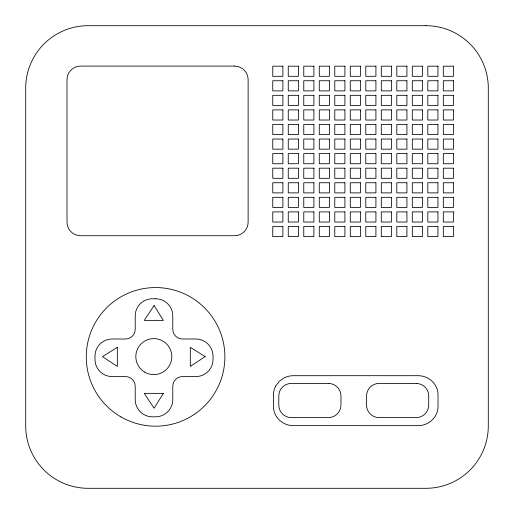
<?xml version="1.0" encoding="UTF-8"?>
<svg xmlns="http://www.w3.org/2000/svg" width="514" height="514" viewBox="0 0 514 514"><rect width="100%" height="100%" fill="white"/><g stroke="black" fill="none" stroke-linecap="round" stroke-linejoin="round"><path stroke-width="0.77" d="M275.69 386.072L274.861 387.826A18.588 18.588 0 0 0 273.454 394.9L273.461 406.439A18.588 18.588 0 0 0 274.861 413.507C276.648 417.837 280.066 421.409 284.248 423.504A20.573 20.573 0 0 0 293.41 425.643L418.075 425.65A20.573 20.573 0 0 0 427.237 423.504C431.413 421.409 434.838 417.837 436.624 413.507A18.588 18.588 0 0 0 438.024 406.439L438.024 394.9A18.588 18.588 0 0 0 436.624 387.826C434.838 383.502 431.413 379.923 427.237 377.835A20.573 20.573 0 0 0 418.075 375.689L293.41 375.689A20.573 20.573 0 0 0 284.248 377.829L279.301 381.311L275.69 386.072M163.349 393.364L154.078 408.232L144.28 393.364L163.349 393.364M154.078 305.522L144.28 320.389L163.349 320.389L154.078 305.522M205.17 356.613L190.302 366.411L190.302 347.342L205.17 356.613M117.327 347.342L102.459 356.613L117.327 366.411L117.327 347.342M425.92 25.7L88.08 25.7A62.38 62.38 0 0 0 25.7 88.08L25.7 425.92A62.38 62.38 0 0 0 88.08 488.3L425.92 488.3A62.38 62.38 0 0 0 488.3 425.92L488.3 88.08A62.38 62.38 0 0 0 425.92 25.7M234.512 66.094L80.614 66.094A13.608 13.608 0 0 0 67.006 79.702L67.006 222.112A13.608 13.608 0 0 0 80.614 235.72L234.512 235.72A13.608 13.608 0 0 0 248.121 222.112L248.121 79.702A13.608 13.608 0 0 0 234.512 66.094M282.886 66.177L272.761 66.177L272.761 76.31L282.886 76.31L282.886 66.177M298.396 66.177L288.264 66.177L288.264 76.31L298.396 76.31L298.396 66.177M313.9 66.177L303.768 66.177L303.768 76.31L313.9 76.31L313.9 66.177M329.403 66.177L319.278 66.177L319.278 76.31L329.403 76.31L329.403 66.177M344.907 66.177L334.781 66.177L334.781 76.31L344.907 76.31L344.907 66.177M360.417 66.177L350.285 66.177L350.285 76.31L360.417 76.31L360.417 66.177M375.92 66.177L365.788 66.177L365.788 76.31L375.92 76.31L375.92 66.177M391.424 66.177L381.298 66.177L381.298 76.31L391.424 76.31L391.424 66.177M406.927 66.177L396.802 66.177L396.802 76.31L406.927 76.31L406.927 66.177M422.437 66.177L412.305 66.177L412.305 76.31L422.437 76.31L422.437 66.177M437.941 66.177L427.809 66.177L427.809 76.31L437.941 76.31L437.941 66.177M453.444 66.177L443.319 66.177L443.319 76.31L453.444 76.31L453.444 66.177M282.886 80.749L272.761 80.749L272.761 90.882L282.886 90.882L282.886 80.749M298.396 80.749L288.264 80.749L288.264 90.882L298.396 90.882L298.396 80.749M313.9 80.749L303.768 80.749L303.768 90.882L313.9 90.882L313.9 80.749M329.403 80.749L319.278 80.749L319.278 90.882L329.403 90.882L329.403 80.749M344.907 80.749L334.781 80.749L334.781 90.882L344.907 90.882L344.907 80.749M360.417 80.749L350.285 80.749L350.285 90.882L360.417 90.882L360.417 80.749M375.92 80.749L365.788 80.749L365.788 90.882L375.92 90.882L375.92 80.749M391.424 80.749L381.298 80.749L381.298 90.882L391.424 90.882L391.424 80.749M406.927 80.749L396.802 80.749L396.802 90.882L406.927 90.882L406.927 80.749M422.437 80.749L412.305 80.749L412.305 90.882L422.437 90.882L422.437 80.749M437.941 80.749L427.809 80.749L427.809 90.882L437.941 90.882L437.941 80.749M453.444 80.749L443.319 80.749L443.319 90.882L453.444 90.882L453.444 80.749M282.886 95.321L272.761 95.321L272.761 105.454L282.886 105.454L282.886 95.321M298.396 95.321L288.264 95.321L288.264 105.454L298.396 105.454L298.396 95.321M313.9 95.321L303.768 95.321L303.768 105.454L313.9 105.454L313.9 95.321M329.403 95.321L319.278 95.321L319.278 105.454L329.403 105.454L329.403 95.321M344.907 95.321L334.781 95.321L334.781 105.454L344.907 105.454L344.907 95.321M360.417 95.321L350.285 95.321L350.285 105.454L360.417 105.454L360.417 95.321M375.92 95.321L365.788 95.321L365.788 105.454L375.92 105.454L375.92 95.321M391.424 95.321L381.298 95.321L381.298 105.454L391.424 105.454L391.424 95.321M406.927 95.321L396.802 95.321L396.802 105.454L406.927 105.454L406.927 95.321M422.437 95.321L412.305 95.321L412.305 105.454L422.437 105.454L422.437 95.321M437.941 95.321L427.809 95.321L427.809 105.454L437.941 105.454L437.941 95.321M453.444 95.321L443.319 95.321L443.319 105.454L453.444 105.454L453.444 95.321M282.886 109.893L272.761 109.893L272.761 120.025L282.886 120.025L282.886 109.893M298.396 109.893L288.264 109.893L288.264 120.025L298.396 120.025L298.396 109.893M313.9 109.893L303.768 109.893L303.768 120.025L313.9 120.025L313.9 109.893M329.403 109.893L319.278 109.893L319.278 120.025L329.403 120.025L329.403 109.893M344.907 109.893L334.781 109.893L334.781 120.025L344.907 120.025L344.907 109.893M360.417 109.893L350.285 109.893L350.285 120.025L360.417 120.025L360.417 109.893M375.92 109.893L365.788 109.893L365.788 120.025L375.92 120.025L375.92 109.893M391.424 109.893L381.298 109.893L381.298 120.025L391.424 120.025L391.424 109.893M406.927 109.893L396.802 109.893L396.802 120.025L406.927 120.025L406.927 109.893M422.437 109.893L412.305 109.893L412.305 120.025L422.437 120.025L422.437 109.893M437.941 109.893L427.809 109.893L427.809 120.025L437.941 120.025L437.941 109.893M453.444 109.893L443.319 109.893L443.319 120.025L453.444 120.025L453.444 109.893M282.886 124.465L272.761 124.465L272.761 134.597L282.886 134.597L282.886 124.465M298.396 124.465L288.264 124.465L288.264 134.597L298.396 134.597L298.396 124.465M313.9 124.465L303.768 124.465L303.768 134.597L313.9 134.597L313.9 124.465M329.403 124.465L319.278 124.465L319.278 134.597L329.403 134.597L329.403 124.465M344.907 124.465L334.781 124.465L334.781 134.597L344.907 134.597L344.907 124.465M360.417 124.465L350.285 124.465L350.285 134.597L360.417 134.597L360.417 124.465M375.92 124.465L365.788 124.465L365.788 134.597L375.92 134.597L375.92 124.465M391.424 124.465L381.298 124.465L381.298 134.597L391.424 134.597L391.424 124.465M406.927 124.465L396.802 124.465L396.802 134.597L406.927 134.597L406.927 124.465M422.437 124.465L412.305 124.465L412.305 134.597L422.437 134.597L422.437 124.465M437.941 124.465L427.809 124.465L427.809 134.597L437.941 134.597L437.941 124.465M453.444 124.465L443.319 124.465L443.319 134.597L453.444 134.597L453.444 124.465M282.886 139.037L272.761 139.037L272.761 149.169L282.886 149.169L282.886 139.037M298.396 139.037L288.264 139.037L288.264 149.169L298.396 149.169L298.396 139.037M313.9 139.037L303.768 139.037L303.768 149.169L313.9 149.169L313.9 139.037M329.403 139.037L319.278 139.037L319.278 149.169L329.403 149.169L329.403 139.037M344.907 139.037L334.781 139.037L334.781 149.169L344.907 149.169L344.907 139.037M360.417 139.037L350.285 139.037L350.285 149.169L360.417 149.169L360.417 139.037M375.92 139.037L365.788 139.037L365.788 149.169L375.92 149.169L375.92 139.037M391.424 139.037L381.298 139.037L381.298 149.169L391.424 149.169L391.424 139.037M406.927 139.037L396.802 139.037L396.802 149.169L406.927 149.169L406.927 139.037M422.437 139.037L412.305 139.037L412.305 149.169L422.437 149.169L422.437 139.037M437.941 139.037L427.809 139.037L427.809 149.169L437.941 149.169L437.941 139.037M453.444 139.037L443.319 139.037L443.319 149.169L453.444 149.169L453.444 139.037M282.886 153.609L272.761 153.609L272.761 163.741L282.886 163.741L282.886 153.609M298.396 153.609L288.264 153.609L288.264 163.741L298.396 163.741L298.396 153.609M313.9 153.609L303.768 153.609L303.768 163.741L313.9 163.741L313.9 153.609M329.403 153.609L319.278 153.609L319.278 163.741L329.403 163.741L329.403 153.609M344.907 153.609L334.781 153.609L334.781 163.741L344.907 163.741L344.907 153.609M360.417 153.609L350.285 153.609L350.285 163.741L360.417 163.741L360.417 153.609M375.92 153.609L365.788 153.609L365.788 163.741L375.92 163.741L375.92 153.609M391.424 153.609L381.298 153.609L381.298 163.741L391.424 163.741L391.424 153.609M406.927 153.609L396.802 153.609L396.802 163.741L406.927 163.741L406.927 153.609M422.437 153.609L412.305 153.609L412.305 163.741L422.437 163.741L422.437 153.609M437.941 153.609L427.809 153.609L427.809 163.741L437.941 163.741L437.941 153.609M453.444 153.609L443.319 153.609L443.319 163.741L453.444 163.741L453.444 153.609M282.886 168.181L272.761 168.181L272.761 178.313L282.886 178.313L282.886 168.181M298.396 168.181L288.264 168.181L288.264 178.313L298.396 178.313L298.396 168.181M313.9 168.181L303.768 168.181L303.768 178.313L313.9 178.313L313.9 168.181M329.403 168.181L319.278 168.181L319.278 178.313L329.403 178.313L329.403 168.181M344.907 168.181L334.781 168.181L334.781 178.313L344.907 178.313L344.907 168.181M360.417 168.181L350.285 168.181L350.285 178.313L360.417 178.313L360.417 168.181M375.92 168.181L365.788 168.181L365.788 178.313L375.92 178.313L375.92 168.181M391.424 168.181L381.298 168.181L381.298 178.313L391.424 178.313L391.424 168.181M406.927 168.181L396.802 168.181L396.802 178.313L406.927 178.313L406.927 168.181M422.437 168.181L412.305 168.181L412.305 178.313L422.437 178.313L422.437 168.181M437.941 168.181L427.809 168.181L427.809 178.313L437.941 178.313L437.941 168.181M453.444 168.181L443.319 168.181L443.319 178.313L453.444 178.313L453.444 168.181M282.886 182.753L272.761 182.753L272.761 192.885L282.886 192.885L282.886 182.753M298.396 182.753L288.264 182.753L288.264 192.885L298.396 192.885L298.396 182.753M313.9 182.753L303.768 182.753L303.768 192.885L313.9 192.885L313.9 182.753M329.403 182.753L319.278 182.753L319.278 192.885L329.403 192.885L329.403 182.753M344.907 182.753L334.781 182.753L334.781 192.885L344.907 192.885L344.907 182.753M360.417 182.753L350.285 182.753L350.285 192.885L360.417 192.885L360.417 182.753M375.92 182.753L365.788 182.753L365.788 192.885L375.92 192.885L375.92 182.753M391.424 182.753L381.298 182.753L381.298 192.885L391.424 192.885L391.424 182.753M406.927 182.753L396.802 182.753L396.802 192.885L406.927 192.885L406.927 182.753M422.437 182.753L412.305 182.753L412.305 192.885L422.437 192.885L422.437 182.753M437.941 182.753L427.809 182.753L427.809 192.885L437.941 192.885L437.941 182.753M453.444 182.753L443.319 182.753L443.319 192.885L453.444 192.885L453.444 182.753M282.886 197.325L272.761 197.325L272.761 207.457L282.886 207.457L282.886 197.325M298.396 197.325L288.264 197.325L288.264 207.457L298.396 207.457L298.396 197.325M313.9 197.325L303.768 197.325L303.768 207.457L313.9 207.457L313.9 197.325M329.403 197.325L319.278 197.325L319.278 207.457L329.403 207.457L329.403 197.325M344.907 197.325L334.781 197.325L334.781 207.457L344.907 207.457L344.907 197.325M360.417 197.325L350.285 197.325L350.285 207.457L360.417 207.457L360.417 197.325M375.92 197.325L365.788 197.325L365.788 207.457L375.92 207.457L375.92 197.325M391.424 197.325L381.298 197.325L381.298 207.457L391.424 207.457L391.424 197.325M406.927 197.325L396.802 197.325L396.802 207.457L406.927 207.457L406.927 197.325M422.437 197.325L412.305 197.325L412.305 207.457L422.437 207.457L422.437 197.325M437.941 197.325L427.809 197.325L427.809 207.457L437.941 207.457L437.941 197.325M453.444 197.325L443.319 197.325L443.319 207.457L453.444 207.457L453.444 197.325M282.886 211.897L272.761 211.897L272.761 222.029L282.886 222.029L282.886 211.897M298.396 211.897L288.264 211.897L288.264 222.029L298.396 222.029L298.396 211.897M313.9 211.897L303.768 211.897L303.768 222.029L313.9 222.029L313.9 211.897M329.403 211.897L319.278 211.897L319.278 222.029L329.403 222.029L329.403 211.897M344.907 211.897L334.781 211.897L334.781 222.029L344.907 222.029L344.907 211.897M360.417 211.897L350.285 211.897L350.285 222.029L360.417 222.029L360.417 211.897M375.92 211.897L365.788 211.897L365.788 222.029L375.92 222.029L375.92 211.897M391.424 211.897L381.298 211.897L381.298 222.029L391.424 222.029L391.424 211.897M406.927 211.897L396.802 211.897L396.802 222.029L406.927 222.029L406.927 211.897M422.437 211.897L412.305 211.897L412.305 222.029L422.437 222.029L422.437 211.897M437.941 211.897L427.809 211.897L427.809 222.029L437.941 222.029L437.941 211.897M453.444 211.897L443.319 211.897L443.319 222.029L453.444 222.029L453.444 211.897M282.886 226.468L272.761 226.468L272.761 236.601L282.886 236.601L282.886 226.468M298.396 226.468L288.264 226.468L288.264 236.601L298.396 236.601L298.396 226.468M313.9 226.468L303.768 226.468L303.768 236.601L313.9 236.601L313.9 226.468M329.403 226.468L319.278 226.468L319.278 236.601L329.403 236.601L329.403 226.468M344.907 226.468L334.781 226.468L334.781 236.601L344.907 236.601L344.907 226.468M360.417 226.468L350.285 226.468L350.285 236.601L360.417 236.601L360.417 226.468M375.92 226.468L365.788 226.468L365.788 236.601L375.92 236.601L375.92 226.468M391.424 226.468L381.298 226.468L381.298 236.601L391.424 236.601L391.424 226.468M406.927 226.468L396.802 226.468L396.802 236.601L406.927 236.601L406.927 226.468M422.437 226.468L412.305 226.468L412.305 236.601L422.437 236.601L422.437 226.468M437.941 226.468L427.809 226.468L427.809 236.601L437.941 236.601L437.941 226.468M453.444 226.468L443.319 226.468L443.319 236.601L453.444 236.601L453.444 226.468M155.613 298.769L152.382 298.769A17.161 17.161 0 0 0 135.221 315.93L135.221 329.294A9.727 9.727 0 0 1 125.5 339.015L112.136 339.015A17.161 17.161 0 0 0 94.981 356.176L94.981 359.408A17.161 17.161 0 0 0 112.136 376.569L125.5 376.569A9.727 9.727 0 0 1 135.221 386.29L135.221 399.648A17.161 17.161 0 0 0 152.382 416.809L155.613 416.809A17.161 17.161 0 0 0 172.775 399.648L172.775 386.29A9.727 9.727 0 0 1 182.496 376.569L195.853 376.569A17.161 17.161 0 0 0 213.014 359.408L213.014 356.176A17.161 17.161 0 0 0 195.853 339.015L182.496 339.015A9.727 9.727 0 0 1 172.775 329.294L172.775 315.93A17.161 17.161 0 0 0 155.613 298.769M328.42 383.425L291.342 383.425A12.542 12.542 0 0 0 278.8 395.966L278.8 405.071A12.542 12.542 0 0 0 291.342 417.612L328.42 417.612A12.542 12.542 0 0 0 340.962 405.071L340.962 395.966A12.542 12.542 0 0 0 328.42 383.425M416.173 383.425L379.101 383.425A12.542 12.542 0 0 0 366.553 395.966L366.553 405.071A12.542 12.542 0 0 0 379.101 417.612L416.173 417.612A12.542 12.542 0 0 0 428.715 405.071L428.715 395.966A12.542 12.542 0 0 0 416.173 383.425M120.925 416.899A69.306 69.306 0 0 0 224.888 356.877A69.306 69.306 0 0 0 120.925 296.854A69.306 69.306 0 0 0 120.925 416.899M144.82 372.2A17.996 17.996 0 0 0 171.811 356.613A17.996 17.996 0 0 0 144.82 341.026A17.996 17.996 0 0 0 144.82 372.2"/></g></svg>
